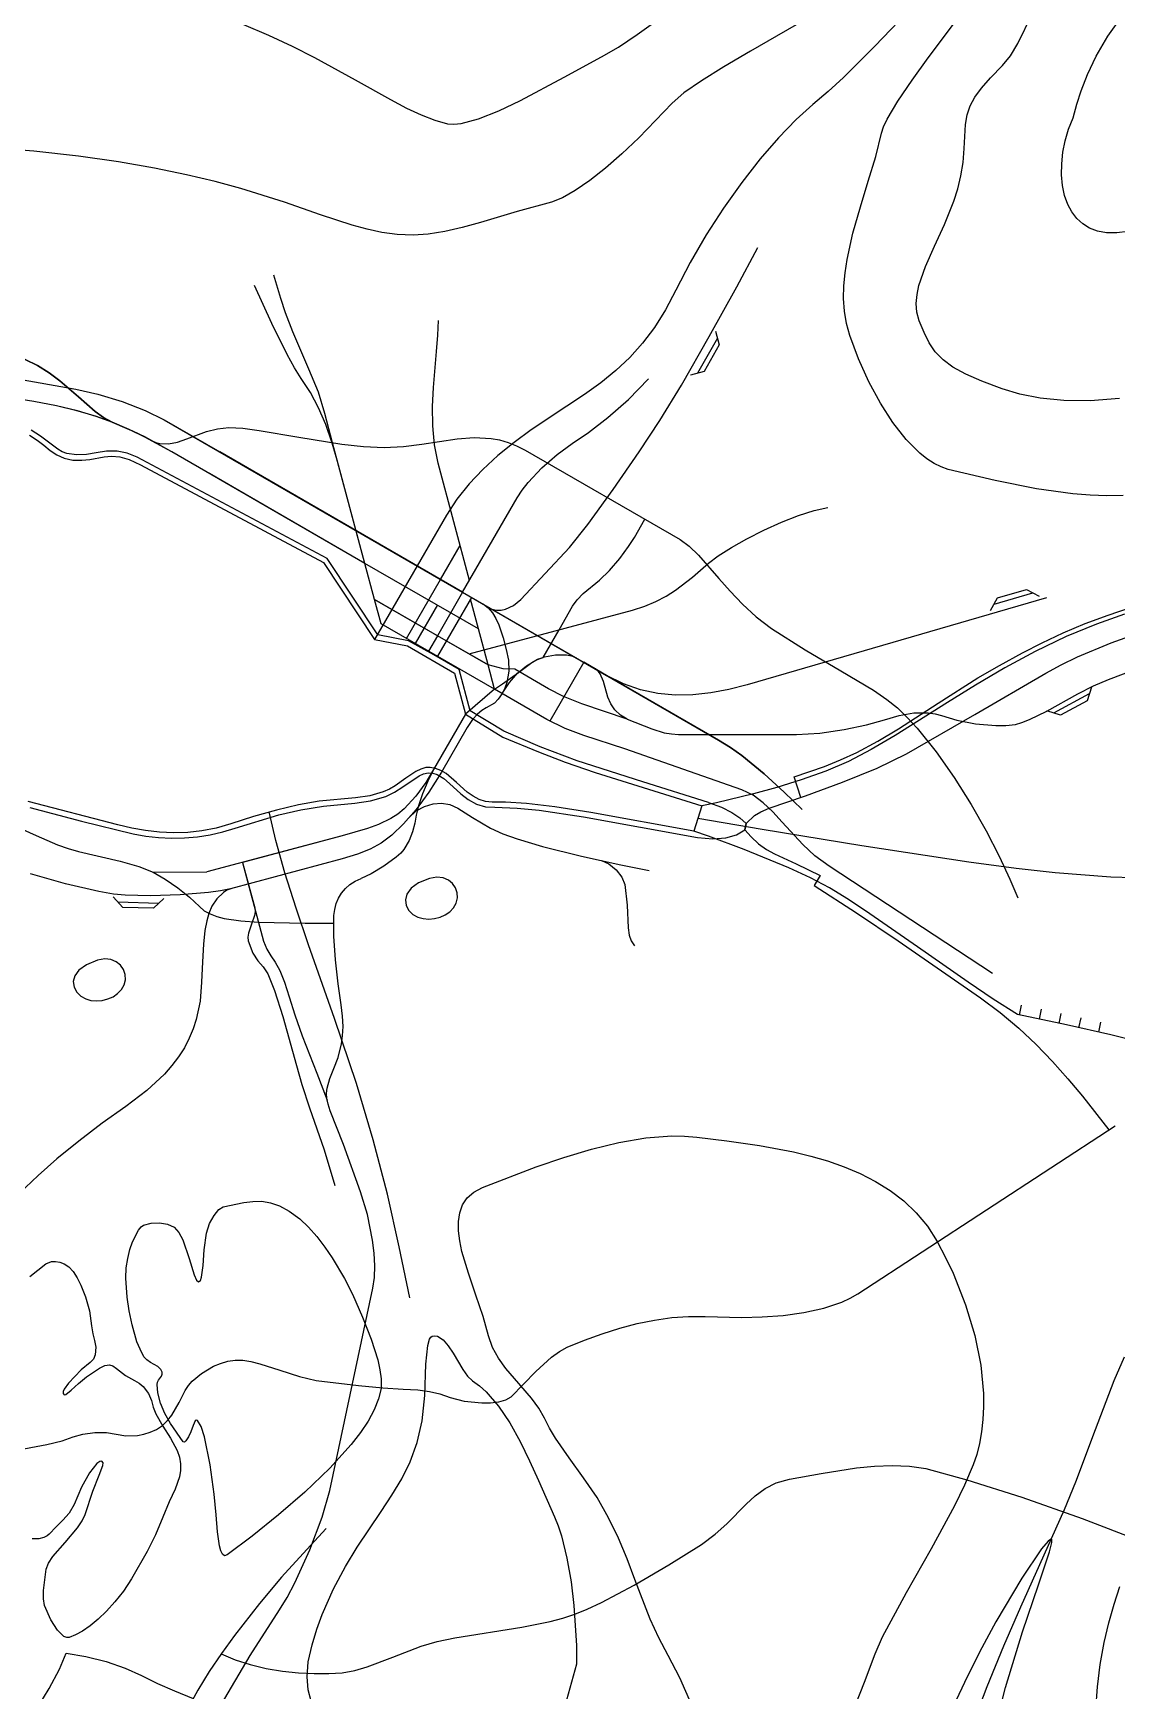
# Model space of a CAD drawing. Header units: inches. Extents: x 14835060 to 15200370, y 4673777 to 4962097.
# Drawn here: x 15003754 to 15031233, y 4754310 to 4796334 of the extents above; entities that cross this region are included whole.
import ezdxf

# ---------------------------------------------------------------- set-up
doc = ezdxf.new("R2010")
doc.units = ezdxf.units.IN
doc.header["$MEASUREMENT"] = 0
for name, color, linetype in [('1000m', 7, 'Continuous'), ('1500m', 7, 'Continuous'), ('200m', 7, 'Continuous'), ('500m', 7, 'Continuous'), ('7xx', 7, 'Continuous'), ('7xxÃ¦Â·Âµ', 7, 'Continuous'), ('8x', 7, 'Continuous'), ('8xx', 7, 'Continuous'), ('8xxÃ¦Â·Âµ', 7, 'Continuous'), ('8xÃ¦Â·Âµ', 7, 'Continuous'), ('Ã¥Â·ÂžÃ¥Â¢Âƒ', 7, 'Continuous'), ('Ã¦Â²Â³Ã¥Â·ÂÃ£ÂƒÂ»Ã¦Â¹Â–Ã¦Â²Â¼', 7, 'Continuous'), ('Ã¦Â·ÂºÃ©Â–Â“Ã§Â·Âš', 7, 'Continuous'), ('Ã¦ÂºÂÃ¥Â·ÂžÃ¥Â¸Â‚Ã©ÂÂ“', 7, 'Continuous'), ('Ã¦ÂºÂÃ¥Â·ÂžÃ¥Â¸Â‚Ã©Â›Â»', 7, 'Continuous'), ('Ã¦ÂºÂÃ¥Â·ÂžÃ§Â·Âš', 7, 'Continuous'), ('Ã¨Â»ÂŠÃ¥Â»Â\xa0', 7, 'Continuous'), ('Ã¨Â‘Â¦Ã¥ÂŽÂŸÃ©Â‰Â„Ã©ÂÂ“', 7, 'Continuous'), ('Ã¨Â‡ÂªÃ¨Â½Â‰Ã¨Â»ÂŠÃ©ÂÂ“Ã£ÂƒÂ»Ã§Â™Â»Ã¥Â±Â±Ã©ÂÂ“', 7, 'Continuous')]:
    doc.layers.add(name, color=color, linetype=linetype)

msp = doc.modelspace()

# ---------------------------------------------------------------- linework, layer by layer
at = {"layer": '1000m'}
for points in [[(15009085, 4796557), (15009723, 4796287), (15010324, 4796005), (15010890, 4795717), (15011917, 4795153), (15012815, 4794648), (15013218, 4794436), (15013593, 4794259), (15013941, 4794124), (15014262, 4794039), (15014421, 4794028), (15014608, 4794047), (15015050, 4794165), (15015559, 4794368), (15016109, 4794629), (15017221, 4795221), (15018166, 4795736), (15018593, 4795982), (15019071, 4796297), (15020111, 4797042)], [(15031297, 4787076), (15030556, 4787014), (15029887, 4787020), (15029292, 4787081), (15028771, 4787185), (15028326, 4787318), (15027812, 4787511), (15027401, 4787691), (15027077, 4787869), (15026825, 4788054), (15026629, 4788255), (15026474, 4788481), (15026343, 4788741), (15026222, 4789045), (15026165, 4789260), (15026147, 4789480), (15026166, 4789705), (15026214, 4789936), (15026382, 4790418), (15026613, 4790932), (15026865, 4791483), (15027101, 4792077), (15027200, 4792391), (15027280, 4792718), (15027335, 4793058), (15027362, 4793413), (15027397, 4794021), (15027441, 4794265), (15027515, 4794489), (15027632, 4794710), (15027800, 4794943), (15028031, 4795205), (15028334, 4795511), (15028536, 4795757), (15028725, 4796068), (15029088, 4796812)]]:
    msp.add_lwpolyline(points, dxfattribs=at)
at = {"layer": '1500m'}
msp.add_lwpolyline([(15031514, 4791308), (15031230, 4791270), (15030973, 4791273), (15030745, 4791315), (15030542, 4791391), (15030366, 4791500), (15030216, 4791638), (15030091, 4791802), (15029991, 4791989), (15029908, 4792221), (15029855, 4792474), (15029831, 4792743), (15029835, 4793024), (15029867, 4793314), (15029925, 4793607), (15030010, 4793900), (15030121, 4794189), (15030220, 4794535), (15030329, 4794870), (15030490, 4795283), (15030710, 4795752), (15031000, 4796255), (15031367, 4796768)], dxfattribs=at)
at = {"layer": '200m'}
msp.add_lwpolyline([(15028017, 4752868), (15028408, 4754394), (15028841, 4755806), (15029246, 4757002), (15029523, 4757836), (15029583, 4758072), (15029588, 4758136), (15029574, 4758162), (15029488, 4758102), (15029326, 4757907), (15028824, 4757168), (15028166, 4756057), (15027808, 4755397), (15027448, 4754686), (15027086, 4753917)], dxfattribs=at)
at = {"layer": '500m'}
for points in [[(15023537, 4796797), (15021940, 4795873), (15021266, 4795479), (15020698, 4795129), (15020255, 4794822), (15019954, 4794556), (15019110, 4793681), (15018682, 4793278), (15018265, 4792913), (15017868, 4792597), (15017501, 4792341), (15017175, 4792156), (15016901, 4792053), (15016025, 4791811), (15015096, 4791533), (15014636, 4791408), (15014192, 4791305), (15013774, 4791237), (15013393, 4791214), (15012987, 4791233), (15012599, 4791283), (15012220, 4791361), (15011841, 4791464), (15011044, 4791727), (15010129, 4792047), (15009021, 4792396), (15008370, 4792572), (15007642, 4792746), (15006828, 4792914), (15005917, 4793071), (15004900, 4793216), (15003768, 4793344), (15002388, 4793452)], [(15031390, 4784615), (15030977, 4784607), (15030555, 4784621), (15030120, 4784655), (15029192, 4784784), (15028151, 4784992), (15026959, 4785276), (15026778, 4785337), (15026597, 4785426), (15026416, 4785542), (15026238, 4785683), (15025888, 4786033), (15025553, 4786462), (15025237, 4786955), (15024946, 4787498), (15024685, 4788075), (15024458, 4788673), (15024375, 4788976), (15024324, 4789287), (15024304, 4789606), (15024311, 4789930), (15024342, 4790260), (15024393, 4790593), (15024541, 4791263), (15024729, 4791930), (15024931, 4792582), (15025118, 4793207), (15025265, 4793796), (15025315, 4793957), (15025405, 4794150), (15025678, 4794612), (15026041, 4795144), (15026452, 4795706), (15027246, 4796767)], [(15013807, 4774904), (15013525, 4774790), (15013337, 4774656), (15013230, 4774510), (15013194, 4774361), (15013216, 4774219), (15013284, 4774093), (15013385, 4773991), (15013508, 4773922), (15013643, 4773886), (15013785, 4773874), (15013930, 4773887), (15014071, 4773922), (15014202, 4773980), (15014318, 4774059), (15014413, 4774159), (15014482, 4774278), (15014515, 4774410), (15014509, 4774543), (15014466, 4774668), (15014391, 4774778), (15014284, 4774865), (15014149, 4774920), (15013990, 4774936), (15013807, 4774904)], [(15005386, 4772832), (15005103, 4772718), (15004915, 4772584), (15004809, 4772438), (15004773, 4772289), (15004795, 4772147), (15004862, 4772021), (15004964, 4771919), (15005086, 4771850), (15005221, 4771814), (15005364, 4771803), (15005508, 4771815), (15005649, 4771850), (15005780, 4771908), (15005897, 4771987), (15005992, 4772087), (15006060, 4772206), (15006093, 4772338), (15006087, 4772471), (15006045, 4772596), (15005969, 4772706), (15005862, 4772793), (15005728, 4772848), (15005568, 4772864), (15005386, 4772832)], [(15015304, 4763307), (15015168, 4763801), (15014983, 4764341), (15014789, 4764900), (15014628, 4765452), (15014573, 4765718), (15014542, 4765972), (15014540, 4766211), (15014572, 4766432), (15014643, 4766632), (15014759, 4766807), (15014925, 4766954), (15015146, 4767070), (15016507, 4767593), (15017208, 4767834), (15017911, 4768046), (15018608, 4768215), (15019291, 4768330), (15019950, 4768377), (15020269, 4768372), (15020579, 4768345), (15021343, 4768251), (15022173, 4768135), (15023035, 4767974), (15023469, 4767869), (15023897, 4767745), (15024318, 4767598), (15024726, 4767426), (15025117, 4767226), (15025487, 4766995), (15025832, 4766730), (15026148, 4766428), (15026431, 4766087), (15026676, 4765704), (15026890, 4765299), (15027082, 4764896), (15027399, 4764097), (15027632, 4763317), (15027780, 4762565), (15027848, 4761852), (15027853, 4761513), (15027837, 4761187), (15027803, 4760876), (15027750, 4760580), (15027678, 4760300), (15027588, 4760039), (15027369, 4759526), (15027114, 4758998), (15026526, 4757908), (15025894, 4756791), (15025284, 4755670), (15025100, 4755238), (15024827, 4754526), (15024483, 4753643)], [(15006980, 4761604), (15006918, 4761867), (15006895, 4762075), (15006904, 4762135), (15006933, 4762189), (15007006, 4762286), (15007029, 4762337), (15007029, 4762393), (15006994, 4762457), (15006914, 4762533), (15006731, 4762638), (15006634, 4762701), (15006564, 4762777), (15006464, 4762968), (15006387, 4763161), (15006263, 4763589), (15006189, 4763940), (15006139, 4764290), (15006101, 4764772), (15006116, 4765031), (15006154, 4765273), (15006209, 4765495), (15006276, 4765690), (15006424, 4765985), (15006493, 4766073), (15006551, 4766117), (15006747, 4766167), (15006960, 4766177), (15007164, 4766143), (15007333, 4766061), (15007447, 4765932), (15007546, 4765741), (15007711, 4765273), (15007841, 4764853), (15007898, 4764721), (15007951, 4764676), (15007996, 4764710), (15008027, 4764798), (15008063, 4765094), (15008093, 4765489), (15008153, 4765911), (15008230, 4766154), (15008340, 4766361), (15008461, 4766511), (15008572, 4766580), (15009093, 4766690), (15009325, 4766719), (15009549, 4766720), (15009771, 4766685), (15010002, 4766604), (15010247, 4766469), (15010516, 4766272), (15010738, 4766067), (15010951, 4765825), (15011153, 4765560), (15011339, 4765286), (15011649, 4764763), (15011848, 4764364), (15012102, 4763781), (15012324, 4763222), (15012491, 4762698), (15012547, 4762452), (15012582, 4762219), (15012576, 4761972), (15012515, 4761710), (15012404, 4761436), (15012248, 4761151), (15012052, 4760858), (15011821, 4760558), (15011273, 4759952), (15010644, 4759350), (15009975, 4758771), (15009304, 4758234), (15008673, 4757756), (15008609, 4757736), (15008557, 4757773), (15008514, 4757859), (15008479, 4757987), (15008429, 4758338), (15008396, 4758769), (15008346, 4759293), (15008244, 4760039), (15008099, 4760748), (15008014, 4761008), (15007923, 4761163), (15007890, 4761176), (15007861, 4761153), (15007809, 4761035), (15007756, 4760876), (15007692, 4760746), (15007624, 4760647), (15007589, 4760613), (15007557, 4760621), (15007234, 4761088), (15007094, 4761341), (15006980, 4761604)], [(15003669, 4764813), (15004073, 4765137), (15004217, 4765191), (15004317, 4765196), (15004427, 4765179), (15004544, 4765134), (15004660, 4765057), (15004772, 4764942), (15004873, 4764784), (15004964, 4764591), (15005078, 4764298), (15005180, 4763943), (15005237, 4763565), (15005266, 4763362), (15005310, 4763191), (15005340, 4763023), (15005327, 4762828), (15005281, 4762720), (15005201, 4762631), (15004976, 4762447), (15004647, 4762113), (15004543, 4761962), (15004518, 4761901), (15004517, 4761852), (15004543, 4761817), (15004587, 4761824), (15004720, 4761929), (15004900, 4762101), (15005109, 4762273), (15005433, 4762489), (15005572, 4762557), (15005691, 4762576), (15005774, 4762546), (15005868, 4762482), (15006095, 4762307), (15006325, 4762177), (15006440, 4762110), (15006542, 4762028), (15006681, 4761848), (15006753, 4761674), (15006800, 4761504), (15006861, 4761334), (15007041, 4761021), (15007241, 4760715), (15007409, 4760401), (15007465, 4760236), (15007493, 4760063)], [(15010805, 4754048), (15010728, 4754335), (15010701, 4754664), (15010730, 4755042), (15010825, 4755473), (15010948, 4755873), (15011082, 4756242), (15011370, 4756897), (15011673, 4757461), (15011972, 4757955), (15012576, 4758856), (15012852, 4759267), (15013101, 4759682), (15013316, 4760120), (15013490, 4760604), (15013616, 4761155), (15013688, 4761795), (15013712, 4762594), (15013763, 4763062), (15013807, 4763222), (15013836, 4763273), (15013869, 4763299), (15013941, 4763312), (15014011, 4763300), (15014147, 4763212), (15014278, 4763059), (15014404, 4762867), (15014650, 4762456), (15014771, 4762286), (15014893, 4762173), (15015070, 4762045), (15015239, 4761894), (15015553, 4761531), (15015839, 4761104), (15016101, 4760634), (15016341, 4760140), (15016564, 4759642), (15016972, 4758720)], [(15020456, 4753945), (15020152, 4754638), (15019857, 4755204), (15019616, 4755651), (15019402, 4756126), (15019013, 4757133), (15018813, 4757654), (15018594, 4758178), (15018345, 4758699), (15018052, 4759212), (15017712, 4759711), (15017343, 4760215), (15016996, 4760720), (15016846, 4760972), (15016719, 4761221), (15016574, 4761479), (15016388, 4761729), (15015956, 4762226), (15015742, 4762479), (15015551, 4762741), (15015400, 4763015), (15015304, 4763307)], [(15007493, 4760063), (15007491, 4759893), (15007464, 4759734), (15007354, 4759426), (15007200, 4759101), (15007041, 4758717), (15006858, 4758262), (15006649, 4757843), (15006247, 4757152), (15006041, 4756839), (15005828, 4756565), (15005613, 4756327), (15005401, 4756126), (15005196, 4755959), (15005002, 4755827), (15004825, 4755729), (15004669, 4755663), (15004607, 4755661), (15004535, 4755691), (15004371, 4755845), (15004200, 4756112), (15004046, 4756478), (15004015, 4756643), (15004015, 4756856), (15004086, 4757397), (15004144, 4757549), (15004254, 4757715), (15004562, 4758074), (15004879, 4758441), (15005000, 4758617), (15005073, 4758781), (15005264, 4759369), (15005428, 4759774), (15005521, 4760019), (15005527, 4760090), (15005499, 4760129), (15005442, 4760127), (15005368, 4760073), (15005185, 4759838), (15004982, 4759475), (15004791, 4759034), (15004670, 4758811), (15004511, 4758633), (15004334, 4758468), (15004159, 4758282), (15004112, 4758241), (15004024, 4758194), (15003896, 4758162), (15003730, 4758164)], [(15016972, 4758720), (15017066, 4758491), (15017150, 4758237), (15017289, 4757673), (15017392, 4757070), (15017464, 4756472), (15017534, 4755461), (15017532, 4754986), (15017028, 4753158)], [(15030703, 4753837), (15030741, 4754412), (15030808, 4754978), (15030909, 4755535), (15031027, 4756031), (15031161, 4756505), (15031311, 4756954)]]:
    msp.add_lwpolyline(points, dxfattribs=at)
at = {"layer": '7xx'}
for points in [[(15011340, 4785941), (15011174, 4786415), (15010989, 4786837), (15010783, 4787221), (15010549, 4787583), (15010384, 4787847), (15010196, 4788190), (15009809, 4788971), (15009369, 4789934)], [(15014645, 4782161), (15016024, 4784551), (15016151, 4784746), (15016302, 4784941), (15016655, 4785318), (15017043, 4785655), (15017422, 4785929), (15017836, 4786213), (15018326, 4786590), (15018848, 4787047), (15019354, 4787574)], [(15012167, 4782892), (15011465, 4785513), (15011340, 4785941)], [(15022418, 4776686), (15023339, 4777002), (15024275, 4777344), (15025153, 4777702), (15025901, 4778063), (15027631, 4779061), (15029429, 4780113), (15029824, 4780323), (15030238, 4780521), (15031092, 4780876), (15031918, 4781172), (15032642, 4781404), (15033012, 4781535), (15033457, 4781725), (15033952, 4781964), (15034473, 4782243), (15034994, 4782552), (15035492, 4782880), (15035941, 4783220), (15036317, 4783560)], [(15014645, 4782161), (15014008, 4781058)]]:
    msp.add_lwpolyline(points, dxfattribs=at)
at = {"layer": '7xxÃ¦Â·Âµ'}
for points in [[(15012167, 4782892), (15011465, 4785513), (15011340, 4785941), (15011174, 4786415), (15010989, 4786837), (15010783, 4787221), (15010549, 4787583), (15010384, 4787847), (15010196, 4788190), (15009809, 4788971), (15009369, 4789934)], [(15014817, 4782460), (15014022, 4785429), (15013928, 4785897), (15013885, 4786380), (15013880, 4786868), (15013903, 4787351), (15013982, 4788266), (15014015, 4788680), (15014029, 4789051)], [(15014645, 4782161), (15016024, 4784551), (15016151, 4784746), (15016302, 4784941), (15016655, 4785318), (15017043, 4785655), (15017422, 4785929), (15017836, 4786213), (15018326, 4786590), (15018848, 4787047), (15019354, 4787574)], [(15014809, 4780596), (15018954, 4781706), (15019263, 4781805), (15019544, 4781924), (15019802, 4782061), (15020041, 4782212), (15020474, 4782545), (15020877, 4782894), (15021126, 4783085), (15021459, 4783297), (15021852, 4783518), (15022283, 4783736), (15022727, 4783937), (15023161, 4784108), (15023561, 4784236), (15023904, 4784309)], [(15022418, 4776686), (15023339, 4777002), (15024275, 4777344), (15025153, 4777702), (15025901, 4778063), (15027631, 4779061), (15029429, 4780113), (15029824, 4780323), (15030238, 4780521), (15031092, 4780876), (15031918, 4781172), (15032642, 4781404), (15033012, 4781535), (15033457, 4781725), (15033952, 4781964), (15034473, 4782243), (15034994, 4782552), (15035492, 4782880), (15035941, 4783220), (15036317, 4783560)], [(15014645, 4782161), (15014008, 4781058)]]:
    msp.add_lwpolyline(points, dxfattribs=at)
at = {"layer": '8x'}
for points in [[(15005754, 4786471), (15005535, 4786588), (15005325, 4786739), (15004904, 4787111), (15004434, 4787521), (15004164, 4787720), (15003861, 4787905), (15003548, 4788062)], [(15005754, 4786471), (15006385, 4786201), (15006753, 4786008), (15006862, 4785958), (15006970, 4785929), (15007190, 4785921), (15007414, 4785967), (15007647, 4786047), (15008149, 4786235), (15008425, 4786306), (15008720, 4786337), (15009068, 4786319), (15009489, 4786263), (15010487, 4786089), (15011584, 4785913), (15012129, 4785855), (15012651, 4785832), (15013142, 4785857), (15013612, 4785917), (15014504, 4786052), (15014936, 4786083), (15015365, 4786060), (15015580, 4786021), (15015796, 4785960), (15016014, 4785874), (15016234, 4785761), (15020158, 4783495), (15020391, 4783326), (15020628, 4783097), (15021141, 4782513), (15021428, 4782187), (15021742, 4781857), (15022089, 4781536), (15022476, 4781239), (15023332, 4780699), (15024236, 4780172), (15025059, 4779676), (15025398, 4779445), (15025668, 4779229), (15025919, 4778985), (15026167, 4778716), (15026651, 4778118), (15027110, 4777463), (15027536, 4776783), (15027919, 4776108), (15028250, 4775467), (15028520, 4774891), (15028721, 4774410)], [(15015455, 4779701), (15015658, 4779835), (15016061, 4780128), (15016400, 4780381), (15016542, 4780460), (15016684, 4780509), (15017089, 4781207), (15017434, 4781804), (15017552, 4781970), (15017703, 4782125), (15018111, 4782465), (15018368, 4782713), (15018627, 4783019), (15018852, 4783320), (15019002, 4783551), (15019267, 4784010)], [(15015455, 4779701), (15014719, 4779066), (15013909, 4777664), (15013761, 4777374), (15013628, 4777054), (15013525, 4776750), (15013467, 4776507), (15013431, 4776303), (15013376, 4776088), (15013289, 4775867), (15013155, 4775643), (15013075, 4775547), (15012956, 4775441), (15012648, 4775220), (15012321, 4775025), (15012069, 4774904)], [(15003327, 4776224), (15003827, 4775991), (15004370, 4775759), (15004641, 4775663), (15004905, 4775591), (15005963, 4775343), (15006434, 4775207), (15006797, 4775064)], [(15006797, 4775064), (15007105, 4774888), (15007421, 4774668), (15007719, 4774428), (15007969, 4774190), (15008091, 4774086), (15008239, 4774004), (15008409, 4773940), (15008599, 4773891), (15009018, 4773828), (15009470, 4773796)], [(15011276, 4759391), (15012369, 4764516), (15012407, 4764788), (15012416, 4765088), (15012399, 4765407), (15012359, 4765735), (15012230, 4766385), (15012056, 4766964), (15011625, 4768158), (15011288, 4769017), (15011231, 4769180), (15011200, 4769328), (15011193, 4769464), (15011206, 4769591), (15011275, 4769834), (15011379, 4770083), (15011490, 4770367), (15011576, 4770713), (15011602, 4770918), (15011611, 4771149), (15011599, 4771410), (15011564, 4771703), (15011487, 4772234), (15011418, 4772840), (15011375, 4773443), (15011379, 4773967), (15011400, 4774121), (15011439, 4774268), (15011498, 4774406), (15011575, 4774534), (15011671, 4774650), (15011785, 4774751), (15011917, 4774836), (15012069, 4774904)], [(15009470, 4773796), (15010650, 4773771), (15011371, 4773773)], [(15008504, 4753929), (15009253, 4755203), (15010004, 4756366), (15010196, 4756677), (15010393, 4757046), (15010770, 4757881), (15011083, 4758715), (15011276, 4759391)]]:
    msp.add_lwpolyline(points, dxfattribs=at)
at = {"layer": '8xx'}
for points in [[(15005776, 4786462), (15005348, 4786617), (15004875, 4786759), (15004350, 4786886), (15003770, 4786994), (14998085, 4787898), (14997558, 4787965), (14996976, 4788009), (14996357, 4788030), (14995720, 4788030), (14995081, 4788007), (14994458, 4787964), (14993869, 4787899), (14993332, 4787814)], [(15014008, 4781058), (15012411, 4781980), (15012167, 4782892), (15007273, 4785718), (15006590, 4786094), (15006203, 4786281), (15005776, 4786462)], [(15015455, 4779701), (15015290, 4780318), (15014008, 4781058)], [(15028076, 4772492), (15023934, 4775217), (15023577, 4775482), (15023269, 4775764), (15022747, 4776332), (15022508, 4776594), (15022266, 4776826), (15022010, 4777016), (15021727, 4777152), (15018754, 4778187), (15017717, 4778526), (15017244, 4778705), (15016777, 4778938), (15015455, 4779701)], [(15013909, 4777664), (15013708, 4777334), (15013458, 4776988), (15013162, 4776671), (15012997, 4776536), (15012820, 4776425), (15012511, 4776274), (15012236, 4776169), (15011588, 4775988), (15008158, 4775069)], [(15009064, 4775311), (15009599, 4773315), (15009676, 4773116), (15009778, 4772947)], [(15006797, 4775064), (15008158, 4775069)], [(15009778, 4772947), (15009890, 4772780), (15010010, 4772570), (15010128, 4772278), (15010246, 4771904), (15010387, 4771449), (15010573, 4770912), (15010945, 4769967), (15011207, 4769287)]]:
    msp.add_lwpolyline(points, dxfattribs=at)
at = {"layer": '8xxÃ¦Â·Âµ'}
for points in [[(15005757, 4786470), (15005332, 4786622), (15004863, 4786762), (15004344, 4786887), (15003770, 4786994), (14998085, 4787898), (14997558, 4787965), (14996976, 4788009), (14996357, 4788030), (14995720, 4788030), (14995081, 4788007), (14994458, 4787964), (14993869, 4787899), (14993332, 4787814)], [(15015455, 4779701), (15015290, 4780318), (15014008, 4781058), (15012411, 4781980), (15012167, 4782892), (15007273, 4785718), (15006582, 4786098), (15006190, 4786287), (15005757, 4786470)], [(15028076, 4772492), (15023934, 4775217), (15023577, 4775482), (15023269, 4775764), (15022747, 4776332), (15022508, 4776594), (15022266, 4776826), (15022010, 4777016), (15021727, 4777152), (15018754, 4778187), (15017717, 4778526), (15017244, 4778705), (15016777, 4778938), (15015455, 4779701)], [(15013909, 4777664), (15013708, 4777334), (15013458, 4776988), (15013162, 4776671), (15012997, 4776536), (15012820, 4776425), (15012511, 4776274), (15012236, 4776169), (15011588, 4775988), (15008158, 4775069)], [(15009064, 4775311), (15009599, 4773315), (15009676, 4773116), (15009778, 4772947)], [(15006797, 4775064), (15008158, 4775069)], [(15009778, 4772947), (15009890, 4772780), (15010010, 4772570), (15010128, 4772278), (15010246, 4771904), (15010387, 4771449), (15010573, 4770912), (15010945, 4769967), (15011207, 4769287)]]:
    msp.add_lwpolyline(points, dxfattribs=at)
at = {"layer": '8xÃ¦Â·Âµ'}
for points in [[(15003548, 4788062), (15003861, 4787905), (15004164, 4787720), (15004434, 4787521), (15004904, 4787111), (15005325, 4786739), (15005535, 4786588), (15005754, 4786471)], [(15005754, 4786471), (15006385, 4786201), (15006753, 4786008), (15006862, 4785958), (15006970, 4785929), (15007190, 4785921), (15007414, 4785967), (15007647, 4786047), (15008149, 4786235), (15008425, 4786306), (15008720, 4786337), (15009068, 4786319), (15009489, 4786263), (15010487, 4786089), (15011584, 4785913), (15012129, 4785855), (15012651, 4785832), (15013142, 4785857), (15013612, 4785917), (15014504, 4786052), (15014936, 4786083), (15015365, 4786060), (15015580, 4786021), (15015796, 4785960), (15016014, 4785874), (15016234, 4785761), (15020158, 4783495), (15020391, 4783326), (15020628, 4783097), (15021141, 4782513), (15021428, 4782187), (15021742, 4781857), (15022089, 4781536), (15022476, 4781239), (15023332, 4780699), (15024236, 4780172), (15025059, 4779676), (15025398, 4779445), (15025668, 4779229), (15025919, 4778985), (15026167, 4778716), (15026651, 4778118), (15027110, 4777463), (15027536, 4776783), (15027919, 4776108), (15028250, 4775467), (15028520, 4774891), (15028721, 4774410)], [(15015455, 4779701), (15015658, 4779835), (15016061, 4780128), (15016400, 4780381), (15016542, 4780460), (15016684, 4780509), (15017089, 4781207), (15017434, 4781804), (15017552, 4781970), (15017703, 4782125), (15018111, 4782465), (15018368, 4782713), (15018627, 4783019), (15018852, 4783320), (15019002, 4783551), (15019267, 4784010)], [(15015455, 4779701), (15014719, 4779066), (15013909, 4777664), (15013761, 4777374), (15013628, 4777054), (15013525, 4776750), (15013467, 4776507)], [(15003327, 4776224), (15003827, 4775991), (15004370, 4775759), (15004641, 4775663), (15004905, 4775591), (15005963, 4775343), (15006434, 4775207), (15006797, 4775064)], [(15006797, 4775064), (15007105, 4774888), (15007421, 4774668), (15007719, 4774428), (15007969, 4774190), (15008091, 4774086), (15008239, 4774004), (15008409, 4773940), (15008599, 4773891), (15009018, 4773828), (15009470, 4773796)], [(15012369, 4764516), (15012407, 4764788), (15012416, 4765088), (15012399, 4765407), (15012359, 4765735), (15012230, 4766385), (15012056, 4766964), (15011625, 4768158), (15011288, 4769017), (15011231, 4769180), (15011200, 4769328), (15011193, 4769464), (15011206, 4769591), (15011275, 4769834), (15011379, 4770083), (15011490, 4770367), (15011576, 4770713), (15011602, 4770918), (15011611, 4771149), (15011599, 4771410), (15011564, 4771703), (15011487, 4772234), (15011418, 4772840), (15011375, 4773443), (15011379, 4773967), (15011400, 4774121), (15011439, 4774268), (15011498, 4774406), (15011575, 4774534), (15011671, 4774650), (15011785, 4774751), (15011917, 4774836), (15012069, 4774904)], [(15009470, 4773796), (15010650, 4773771), (15011371, 4773773)], [(15008504, 4753929), (15009253, 4755203), (15010004, 4756366), (15010196, 4756677), (15010393, 4757046), (15010770, 4757881), (15011083, 4758715), (15011276, 4759391)]]:
    msp.add_lwpolyline(points, dxfattribs=at)
at = {"layer": 'Ã¥Â·ÂžÃ¥Â¢Âƒ'}
for points in [[(15008521, 4755250), (15008876, 4755098), (15009261, 4754975), (15009664, 4754880), (15010076, 4754811), (15010485, 4754767), (15010881, 4754747), (15011254, 4754748), (15011593, 4754770), (15011908, 4754824), (15012222, 4754916), (15012872, 4755167), (15013596, 4755441), (15014001, 4755560), (15014445, 4755653), (15016142, 4755923), (15016861, 4756067), (15017185, 4756153), (15017485, 4756251), (15017800, 4756381), (15018165, 4756553), (15018992, 4756991), (15019869, 4757502), (15020699, 4758022), (15021051, 4758280), (15021345, 4758541), (15021833, 4759040), (15022065, 4759258), (15022312, 4759443), (15022595, 4759587), (15022931, 4759679), (15023737, 4759824), (15024631, 4759963), (15025088, 4760009), (15025539, 4760026), (15025975, 4760007), (15026388, 4759943), (15027429, 4759661), (15028820, 4759217), (15030353, 4758680), (15031820, 4758115)], [(15003876, 4753898), (15004160, 4754373), (15004420, 4754862), (15004591, 4755262), (15005090, 4755184), (15005603, 4755052), (15006088, 4754883), (15006499, 4754697), (15006907, 4754500), (15007335, 4754311), (15007811, 4754114)]]:
    msp.add_lwpolyline(points, dxfattribs=at)
at = {"layer": 'Ã¦Â²Â³Ã¥Â·ÂÃ£ÂƒÂ»Ã¦Â¹Â–Ã¦Â²Â¼'}
for points in [[(15027114, 4798113), (15025096, 4796007), (15024299, 4795212), (15023914, 4794856), (15023522, 4794521), (15023104, 4794145), (15022657, 4793681), (15022192, 4793144), (15021722, 4792545), (15021261, 4791900), (15020819, 4791222), (15020411, 4790523), (15020048, 4789818), (15019787, 4789318), (15019507, 4788872), (15019205, 4788472), (15018880, 4788110), (15018528, 4787778), (15018148, 4787467), (15017736, 4787170), (15017290, 4786877), (15016381, 4786274), (15015949, 4785955), (15015539, 4785623), (15015157, 4785275), (15014808, 4784909), (15014498, 4784524), (15014232, 4784117), (15012411, 4780962)], [(15003663, 4786139), (15003856, 4786016), (15004026, 4785885), (15004188, 4785757), (15004355, 4785645), (15004540, 4785559), (15004758, 4785512), (15004989, 4785505), (15005191, 4785527), (15005555, 4785594), (15005743, 4785608), (15005950, 4785590), (15006190, 4785523), (15006474, 4785393), (15011114, 4782912), (15012411, 4780962), (15013247, 4780798), (15014439, 4780110), (15014719, 4779066), (15015667, 4778490)], [(15031423, 4781607), (15030716, 4781354), (15029950, 4781040), (15029159, 4780661), (15028391, 4780244), (15027650, 4779806), (15026938, 4779363), (15025611, 4778529), (15025002, 4778171), (15024432, 4777873), (15023851, 4777624), (15023232, 4777402), (15022610, 4777209), (15022021, 4777046), (15021084, 4776821), (15020708, 4776742)], [(15015667, 4778490), (15016566, 4778115), (15017240, 4777850), (15018003, 4777588), (15020708, 4776742), (15020506, 4776102), (15017898, 4776575), (15016986, 4776722), (15016266, 4776807), (15015735, 4776842), (15015390, 4776843), (15015222, 4776856), (15015062, 4776908), (15014909, 4776990), (15014762, 4777094), (15014486, 4777335), (15014227, 4777563), (15014095, 4777644), (15013953, 4777696), (15013820, 4777719), (15013713, 4777716), (15013582, 4777676), (15013456, 4777614), (15013203, 4777444), (15012935, 4777256), (15012788, 4777170), (15012628, 4777098), (15012291, 4777003), (15011926, 4776950), (15011009, 4776863), (15010484, 4776775), (15009921, 4776640), (15009343, 4776472), (15008768, 4776288), (15008398, 4776182), (15008033, 4776111), (15007673, 4776071), (15007316, 4776060), (15006961, 4776076), (15006607, 4776117), (15006255, 4776179), (15005901, 4776262), (15003628, 4776853)], [(15013302, 4764274), (15013038, 4765568), (15012735, 4766903), (15012378, 4768282), (15011955, 4769709), (15011396, 4771356), (15010740, 4773220), (15010423, 4774155), (15010138, 4775049), (15009904, 4775871), (15009740, 4776590)], [(15031644, 4774924), (15031080, 4774938), (15029665, 4775049), (15028680, 4775160), (15027476, 4775322), (15024766, 4775731), (15022241, 4776142), (15020608, 4776424)], [(15028714, 4771454), (15028098, 4771846), (15027460, 4772275), (15026176, 4773172), (15024970, 4774012), (15024430, 4774370), (15023950, 4774664), (15023462, 4774923), (15022912, 4775178), (15021783, 4775640), (15020877, 4775973), (15020506, 4776102)], [(15043253, 4767766), (15032171, 4770671), (15031079, 4770938), (15029952, 4771191), (15028714, 4771454)], [(15028765, 4771443), (15028817, 4771694)], [(15029267, 4771338), (15029321, 4771589)], [(15029769, 4771230), (15029824, 4771481)], [(15030271, 4771121), (15030326, 4771371)], [(15030772, 4771008), (15030829, 4771259)], [(15031419, 4762773), (15031158, 4762167), (15030680, 4760923), (15030183, 4759603), (15029897, 4758900), (15029571, 4758163), (15028788, 4756429), (15028362, 4755440), (15027939, 4754409), (15027538, 4753366)], [(15011184, 4758423), (15010598, 4757795), (15010054, 4757188), (15009495, 4756522), (15008862, 4755716), (15008528, 4755261), (15008217, 4754797), (15007930, 4754326), (15007669, 4753848)]]:
    msp.add_lwpolyline(points, dxfattribs=at)
at = {"layer": 'Ã¦Â·ÂºÃ©Â–Â“Ã§Â·Âš'}
msp.add_lwpolyline([(15029450, 4782023), (15021863, 4779817), (15021396, 4779695), (15020936, 4779607), (15020483, 4779557), (15020036, 4779551), (15019594, 4779593), (15019158, 4779687), (15018725, 4779839), (15018296, 4780054), (15017718, 4780387)], dxfattribs=at)
msp.add_lwpolyline([(15029450, 4782023), (15021863, 4779817), (15021396, 4779695), (15020936, 4779607), (15020483, 4779557), (15020036, 4779551), (15019594, 4779593), (15019158, 4779687), (15018725, 4779839), (15018296, 4780054), (15017718, 4780387)], dxfattribs=at)
at = {"layer": 'Ã¦ÂºÂÃ¥Â·ÂžÃ¥Â¸Â‚Ã©ÂÂ“'}
for points in [[(15013220, 4780991), (15014083, 4782486), (15014580, 4783347)], [(15015290, 4780318), (15015045, 4781230), (15012167, 4782892)], [(15014008, 4781058), (15013780, 4780664)]]:
    msp.add_lwpolyline(points, dxfattribs=at)
at = {"layer": 'Ã¦ÂºÂÃ¥Â·ÂžÃ¥Â¸Â‚Ã©Â›Â»'}
for points in [[(15011348, 4785947), (15011150, 4786688), (15010991, 4787235), (15010744, 4787812), (15010337, 4788759), (15010152, 4789245), (15010031, 4789611), (15009861, 4790197)], [(15015455, 4779701), (15012577, 4781363), (15012411, 4781980), (15012167, 4782892), (15011348, 4785947)], [(15015455, 4779701), (15015290, 4780318), (15015045, 4781230), (15012167, 4782892), (15008223, 4785169)], [(15012411, 4781980), (15015290, 4780318)], [(15014871, 4782031), (15014008, 4780536)], [(15015045, 4781230), (15014843, 4781983)], [(15014006, 4781838), (15013443, 4780863)], [(15018820, 4778947), (15017670, 4779329), (15017199, 4779514), (15016825, 4779711), (15015966, 4780207), (15015669, 4780216), (15015290, 4780318)], [(15017718, 4780387), (15016855, 4778893)], [(15015455, 4779701), (15014719, 4779066), (15013909, 4777664), (15013708, 4777334), (15013458, 4776988), (15013162, 4776671), (15012997, 4776536), (15012820, 4776425), (15012511, 4776274), (15012236, 4776169), (15011588, 4775988), (15009064, 4775311)], [(15021727, 4777152), (15018754, 4778187), (15017717, 4778526), (15017244, 4778705), (15016777, 4778938), (15015455, 4779701)]]:
    msp.add_lwpolyline(points, dxfattribs=at)
at = {"layer": 'Ã¦ÂºÂÃ¥Â·ÂžÃ§Â·Âš'}
for points in [[(15015266, 4781790), (15015386, 4781735), (15015504, 4781709), (15015619, 4781708), (15015730, 4781729), (15015938, 4781825), (15016120, 4781974), (15017356, 4783297), (15017817, 4783878), (15018457, 4784765), (15019120, 4785722), (15019647, 4786513), (15020192, 4787410), (15020899, 4788640), (15021600, 4789904), (15022126, 4790901)], [(15015266, 4781790), (15015386, 4781735), (15015504, 4781709), (15015619, 4781708), (15015730, 4781729), (15015938, 4781825), (15016120, 4781974), (15017356, 4783297), (15017817, 4783878), (15018457, 4784765), (15019120, 4785722), (15019647, 4786513), (15020192, 4787410), (15020899, 4788640), (15021600, 4789904), (15022126, 4790901)], [(14999965, 4788168), (15004837, 4787311), (15005398, 4787183), (15006008, 4786994), (15006593, 4786768), (15007078, 4786530), (15014645, 4782161)], [(14999965, 4788168), (15004837, 4787311), (15005398, 4787183), (15006008, 4786994), (15006593, 4786768), (15007078, 4786530), (15008485, 4785718)], [(15014645, 4782161), (15008485, 4785718)], [(15014645, 4782161), (15021135, 4778414), (15021435, 4778227), (15021727, 4778018), (15022286, 4777561), (15022799, 4777089), (15023255, 4776651)], [(15014645, 4782161), (15018296, 4780054)], [(15023255, 4776651), (15022799, 4777089), (15022286, 4777561), (15021727, 4778018), (15021435, 4778227), (15021135, 4778414), (15018296, 4780054)]]:
    msp.add_lwpolyline(points, dxfattribs=at)
at = {"layer": 'Ã¨Â»ÂŠÃ¥Â»Â\xa0'}
for points in [[(15021056, 4788779), (15021152, 4788429), (15020772, 4787760), (15020422, 4787663), (15020422, 4787663)], [(15021104, 4788604), (15020597, 4787711)], [(15028031, 4781700), (15028206, 4782018), (15028945, 4782233), (15029264, 4782058), (15029264, 4782058)], [(15028119, 4781859), (15029104, 4782146)], [(15030587, 4779757), (15030482, 4779409), (15029803, 4779046), (15029456, 4779151), (15029456, 4779151)], [(15030534, 4779583), (15029629, 4779098)], [(15007066, 4774398), (15006802, 4774149), (15006032, 4774171), (15005783, 4774435), (15005783, 4774435)], [(15006934, 4774273), (15005908, 4774303)]]:
    msp.add_lwpolyline(points, dxfattribs=at)
at = {"layer": 'Ã¨Â‘Â¦Ã¥ÂŽÂŸÃ©Â‰Â„Ã©ÂÂ“'}
for points in [[(15029456, 4779150), (15030246, 4779582), (15030644, 4779784), (15031021, 4779946), (15031781, 4780233), (15032729, 4780613), (15033622, 4781009), (15033973, 4781189), (15034220, 4781344), (15034658, 4781697), (15035168, 4782129), (15035651, 4782536), (15036009, 4782814)], [(15015170, 4781858), (15015295, 4781763), (15015400, 4781639), (15015488, 4781493), (15015561, 4781334), (15015672, 4781003), (15015752, 4780707), (15015805, 4780440), (15015816, 4780160), (15015769, 4779875), (15015718, 4779732), (15015647, 4779590), (15015548, 4779447), (15015449, 4779351), (15015243, 4779227), (15015134, 4779161), (15015018, 4779069), (15014894, 4778931), (15014761, 4778729), (15014109, 4777599), (15013790, 4777094), (15013462, 4776654), (15013142, 4776287), (15012849, 4776006), (15012580, 4775801), (15012300, 4775645), (15011980, 4775518), (15011593, 4775403), (15008756, 4774643), (15008507, 4774590), (15008200, 4774547), (15007481, 4774489), (15006734, 4774467), (15006091, 4774478), (15005788, 4774509), (15005422, 4774571), (15004573, 4774766), (15003687, 4775025)], [(15015170, 4781858), (15015295, 4781763), (15015400, 4781639), (15015488, 4781493), (15015561, 4781334), (15015672, 4781003), (15015752, 4780707), (15015805, 4780440), (15015816, 4780160), (15015769, 4779875), (15015718, 4779732), (15015647, 4779590), (15015548, 4779447), (15015449, 4779351), (15015243, 4779227), (15015134, 4779161), (15015018, 4779069), (15014894, 4778931), (15014761, 4778729), (15014109, 4777599), (15013790, 4777094), (15013462, 4776654), (15013142, 4776287), (15012849, 4776006), (15012580, 4775801), (15012300, 4775645), (15011980, 4775518), (15011593, 4775403), (15008756, 4774643), (15008507, 4774590), (15008200, 4774547), (15007481, 4774489), (15006734, 4774467), (15006091, 4774478), (15005788, 4774509), (15005422, 4774571), (15004573, 4774766), (15003687, 4775025)], [(15015647, 4779590), (15015834, 4779871), (15016038, 4780106), (15016260, 4780294), (15016498, 4780438), (15016720, 4780520), (15016997, 4780573), (15017279, 4780574), (15017406, 4780549), (15017517, 4780503)], [(15018820, 4778947), (15018643, 4779046), (15018505, 4779179), (15018402, 4779333), (15018330, 4779498), (15018212, 4779899), (15018130, 4780090), (15018078, 4780163), (15018017, 4780215)], [(15018820, 4778947), (15019440, 4778696), (15019758, 4778599), (15019936, 4778568), (15020114, 4778556), (15023111, 4778556), (15023704, 4778591), (15024318, 4778678), (15024885, 4778798), (15025337, 4778928), (15025711, 4779038), (15026085, 4779103), (15026447, 4779107), (15026622, 4779081), (15026789, 4779035), (15027176, 4778921), (15027650, 4778827), (15028161, 4778781), (15028415, 4778785), (15028660, 4778811), (15028826, 4778858), (15029017, 4778933), (15029456, 4779150), (15030246, 4779582), (15030644, 4779784), (15031021, 4779946), (15031781, 4780233)], [(15018820, 4778947), (15019440, 4778696), (15019758, 4778599), (15019936, 4778568), (15020114, 4778556), (15023111, 4778556), (15023704, 4778591), (15024318, 4778678), (15024885, 4778798), (15025337, 4778928), (15025711, 4779038), (15026085, 4779103), (15026447, 4779107), (15026622, 4779081), (15026789, 4779035), (15027176, 4778921), (15027650, 4778827), (15028161, 4778781), (15028415, 4778785), (15028660, 4778811), (15028826, 4778858), (15029017, 4778933), (15029456, 4779150)], [(15013281, 4776439), (15013470, 4776618), (15013678, 4776733), (15013894, 4776795), (15014109, 4776813), (15014323, 4776778), (15014525, 4776688), (15014895, 4776447), (15015354, 4776181), (15015662, 4776040), (15016024, 4775907), (15016672, 4775715), (15017654, 4775474), (15018659, 4775249), (15019378, 4775109)], [(15009064, 4775311), (15009373, 4774157), (15009380, 4774070), (15009363, 4773969), (15009289, 4773745), (15009217, 4773518), (15009200, 4773415), (15009208, 4773324)], [(15018167, 4775357), (15018354, 4775274), (15018533, 4775125), (15018677, 4774941), (15018756, 4774750), (15018817, 4774225), (15018840, 4773655), (15018865, 4773471), (15018920, 4773325), (15019000, 4773194)], [(15018167, 4775357), (15018354, 4775274), (15018533, 4775125), (15018677, 4774941), (15018756, 4774750), (15018817, 4774225), (15018840, 4773655), (15018865, 4773471), (15018920, 4773325), (15019000, 4773194)], [(15008764, 4774645), (15008669, 4774608), (15008578, 4774550), (15008414, 4774389), (15008286, 4774201), (15008206, 4774020), (15008156, 4773832), (15008110, 4773582), (15008071, 4773243), (15008045, 4772789), (15008026, 4772274), (15007985, 4771796), (15007891, 4771331), (15007815, 4771095), (15007714, 4770854), (15007589, 4770614), (15007442, 4770383), (15007273, 4770160), (15007083, 4769944), (15006636, 4769527), (15006102, 4769123), (15005508, 4768699), (15004913, 4768248), (15004357, 4767798), (15003878, 4767374), (15003402, 4766916)], [(15008764, 4774645), (15008669, 4774608), (15008578, 4774550), (15008414, 4774389), (15008286, 4774201), (15008206, 4774020), (15008156, 4773832), (15008110, 4773582), (15008071, 4773243), (15008045, 4772789), (15008026, 4772274), (15007985, 4771796), (15007891, 4771331), (15007815, 4771095), (15007714, 4770854), (15007589, 4770614), (15007442, 4770383), (15007273, 4770160), (15007083, 4769944), (15006636, 4769527), (15006102, 4769123), (15005508, 4768699), (15004913, 4768248), (15004357, 4767798), (15003878, 4767374), (15003402, 4766916)], [(15009208, 4773324), (15009324, 4773008), (15009452, 4772816), (15009583, 4772668), (15009709, 4772484), (15009872, 4772067), (15010082, 4771408), (15010430, 4770167), (15010568, 4769683), (15010762, 4769092), (15011130, 4768024), (15011406, 4767119)]]:
    msp.add_lwpolyline(points, dxfattribs=at)
at = {"layer": 'Ã¨Â‡ÂªÃ¨Â½Â‰Ã¨Â»ÂŠÃ©ÂÂ“Ã£ÂƒÂ»Ã§Â™Â»Ã¥Â±Â±Ã©ÂÂ“'}
for points in [[(15020879, 4776831), (15019211, 4777352), (15017546, 4777884), (15016609, 4778244), (15015686, 4778638), (15014836, 4779154), (15014556, 4780200), (15013916, 4780570), (15013273, 4780931), (15012493, 4781085), (15011209, 4783016), (15006389, 4785588), (15006141, 4785683), (15005881, 4785734), (15005616, 4785739), (15005354, 4785694), (15005107, 4785653), (15004855, 4785641), (15004609, 4785680), (15004493, 4785724), (15004383, 4785789), (15003938, 4786121), (15003706, 4786272)], [(15023221, 4776960), (15023051, 4777478), (15023819, 4777746), (15024224, 4777910), (15024640, 4778102), (15025168, 4778383), (15025695, 4778694), (15026701, 4779346), (15027705, 4779988), (15028255, 4780307), (15028841, 4780625), (15029341, 4780880), (15029870, 4781128), (15030428, 4781365), (15031016, 4781582), (15032416, 4782062), (15033104, 4782324), (15033763, 4782615), (15034355, 4782929), (15034904, 4783270), (15035406, 4783630), (15035858, 4783997)], [(15003674, 4776701), (15004979, 4776361), (15006287, 4776034), (15006610, 4775978), (15006936, 4775942), (15007264, 4775927), (15007592, 4775932), (15007918, 4775960), (15008242, 4776010), (15008562, 4776083), (15008875, 4776180), (15009983, 4776516), (15010544, 4776648), (15011117, 4776739), (15011915, 4776811), (15012311, 4776870), (15012696, 4776979), (15012920, 4777090), (15013130, 4777225), (15013543, 4777507), (15013651, 4777557), (15013767, 4777581), (15013885, 4777575), (15013999, 4777538), (15014164, 4777439), (15014310, 4777314), (15014596, 4777054), (15014785, 4776908), (15014994, 4776791), (15015220, 4776719), (15015459, 4776708), (15016024, 4776690), (15016589, 4776637), (15017713, 4776468), (15020599, 4775947)], [(15020879, 4776831), (15021208, 4776710), (15021470, 4776579), (15021675, 4776442), (15021835, 4776301), (15021803, 4776141), (15021959, 4775958), (15022144, 4775786), (15022346, 4775638), (15022553, 4775529), (15023103, 4775279), (15023711, 4774977), (15023561, 4774724), (15024631, 4774034), (15025688, 4773322), (15027774, 4771880), (15028276, 4771507), (15028746, 4771110), (15029187, 4770693), (15029601, 4770263), (15029991, 4769826), (15030358, 4769388), (15031032, 4768532)], [(15020599, 4775947), (15020986, 4775907), (15021318, 4775931), (15021592, 4776012), (15021803, 4776141), (15021835, 4776301), (15022046, 4776497), (15022202, 4776594), (15022418, 4776686)], [(15003246, 4760399), (15004103, 4760555), (15004494, 4760652), (15004771, 4760747), (15005016, 4760821), (15005317, 4760859), (15005618, 4760860), (15005863, 4760819), (15006103, 4760776), (15006404, 4760785), (15006564, 4760815), (15006725, 4760865), (15006883, 4760938), (15007031, 4761037), (15007162, 4761161), (15007274, 4761303), (15007455, 4761617), (15007613, 4761923), (15007694, 4762055), (15007783, 4762163), (15008020, 4762359), (15008331, 4762540), (15008506, 4762612), (15008690, 4762665), (15008878, 4762693), (15009068, 4762691), (15009273, 4762658), (15009505, 4762599), (15010011, 4762438), (15010511, 4762275), (15010928, 4762175), (15012000, 4762048), (15012623, 4761988), (15013137, 4761959), (15013507, 4761941), (15013806, 4761901), (15014068, 4761836), (15014326, 4761747), (15014679, 4761658), (15015128, 4761612), (15015354, 4761615), (15015563, 4761639), (15015739, 4761687), (15015871, 4761764), (15016499, 4762402), (15016900, 4762766), (15017102, 4762914), (15017296, 4763020), (15017738, 4763202), (15018182, 4763364), (15018627, 4763504), (15019070, 4763621), (15019511, 4763711), (15019946, 4763772), (15020374, 4763803), (15020793, 4763801), (15021725, 4763779), (15022243, 4763791), (15022773, 4763829), (15023297, 4763899), (15023799, 4764009), (15024260, 4764166), (15024470, 4764265), (15024664, 4764378), (15031193, 4768637)]]:
    msp.add_lwpolyline(points, dxfattribs=at)

doc.saveas('drawing.dxf')
